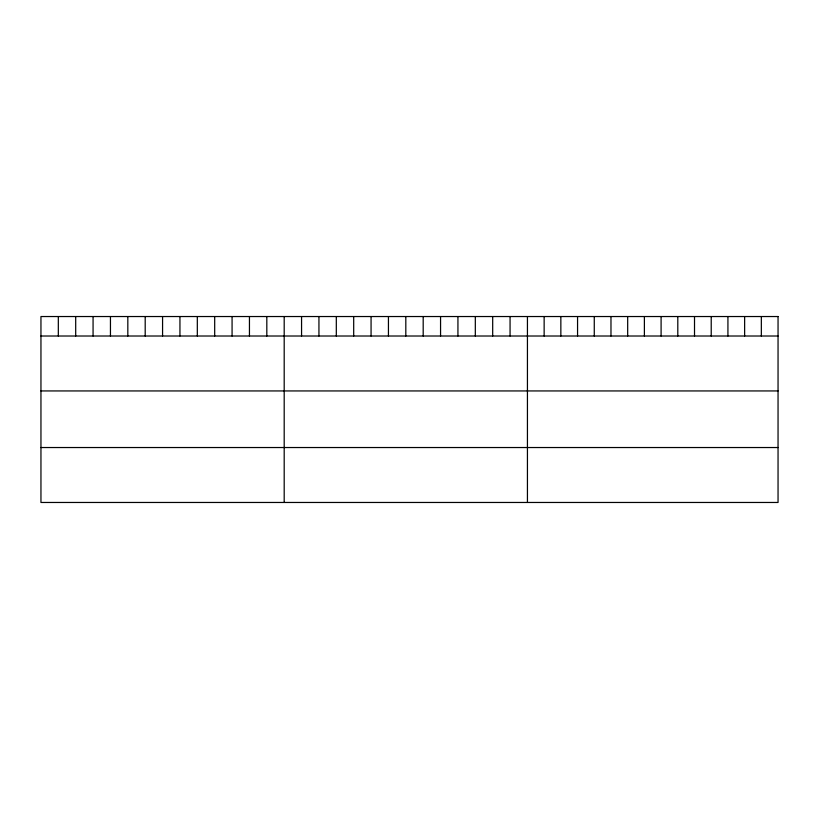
<?xml version="1.0" encoding="UTF-8"?>
<svg xmlns="http://www.w3.org/2000/svg" width="819" height="819" viewBox="0 0 819 819"><rect width="100%" height="100%" fill="white"/><g stroke="black" fill="none" stroke-linecap="round" stroke-linejoin="round"><path stroke-width="1.23" d="M40.95 336.015L778.05 336.015M40.95 390.939L778.05 390.939M40.95 447.532L778.05 447.532M761.342 316.533L761.342 336.015M744.635 316.533L744.635 336.015M727.927 316.533L727.927 336.015M711.22 316.533L711.22 336.015M694.512 316.533L694.512 336.015M677.804 316.533L677.804 336.015M661.097 316.533L661.097 336.015M644.389 316.533L644.389 336.015M627.682 316.533L627.682 336.015M610.974 316.533L610.974 336.015M594.266 316.533L594.266 336.015M577.559 316.533L577.559 336.015M560.851 316.533L560.851 336.015M544.144 316.533L544.144 336.015M527.436 316.533L527.436 502.467M510.063 316.533L510.063 336.015M492.69 316.533L492.69 336.015M475.317 316.533L475.317 336.015M457.934 316.533L457.934 336.015M440.561 316.533L440.561 336.015M423.188 316.533L423.188 336.015M405.814 316.533L405.814 336.015M388.441 316.533L388.441 336.015M371.068 316.533L371.068 336.015M353.695 316.533L353.695 336.015M336.312 316.533L336.312 336.015M318.939 316.533L318.939 336.015M301.566 316.533L301.566 336.015M284.193 316.533L284.193 502.467M266.82 316.533L266.82 336.015M249.447 316.533L249.447 336.015M232.074 316.533L232.074 336.015M214.691 316.533L214.691 336.015M197.318 316.533L197.318 336.015M179.945 316.533L179.945 336.015M162.572 316.533L162.572 336.015M145.198 316.533L145.198 336.015M127.825 316.533L127.825 336.015M110.452 316.533L110.452 336.015M93.069 316.533L93.069 336.015M75.696 316.533L75.696 336.015M58.323 316.533L58.323 336.015M778.05 316.533L40.95 316.533L40.95 502.467L778.05 502.467L778.05 316.533"/></g></svg>
